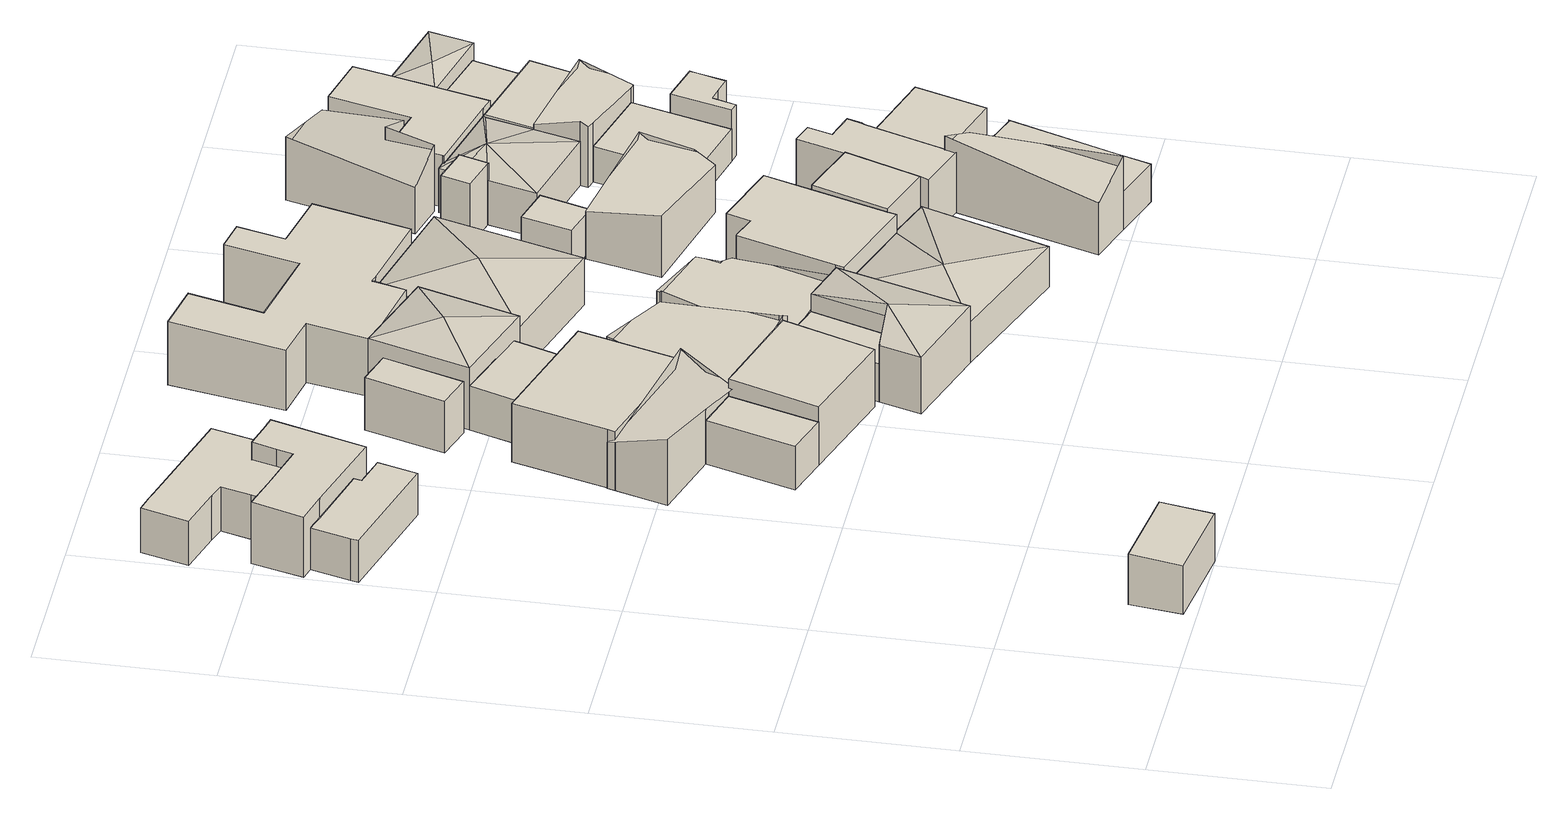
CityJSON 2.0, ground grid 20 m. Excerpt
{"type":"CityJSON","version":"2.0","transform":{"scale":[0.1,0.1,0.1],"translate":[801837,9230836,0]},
"CityObjects":{
"building1":{"type":"Building","attributes":{"Building Type":"Residential","Roof Shape":"shed","Roof Material":"Concrete Glazed Tile","Roof Material Code":1,"Roof Direction":"northwest","Building Height":6.09,"Roof Slope":19.3,"Footprint Area":66.29,"Solar PV Capacity Low":8.3,"Solar PV Capacity High":10.9,"Solar Annual Energy Low":11968,"Solar Annual Energy High":15773,"Suitable PV Area":49.55},"geometry":[{"type":"MultiSurface","lod":"2.2","boundaries":[[[0,1,2,3]],[[3,2,4,5]],[[2,1,6,4]],[[1,0,7,6]],[[0,3,5,7]],[[5,4,6,7]]]}]},
"building2":{"type":"Building","attributes":{"Building Type":"Residential","Roof Shape":"flat","Roof Material":"Concrete Glazed Tile","Roof Material Code":1,"Roof Direction":"northwest","Building Height":5.28,"Roof Slope":11.1,"Footprint Area":79,"Solar PV Capacity Low":9.89,"Solar PV Capacity High":12.99,"Solar Annual Energy Low":14262,"Solar Annual Energy High":18797,"Suitable PV Area":59.05},"geometry":[{"type":"MultiSurface","lod":"2.2","boundaries":[[[8,9,10,11,12,13,14,15]],[[15,14,16,17]],[[14,13,18,16]],[[13,12,19,18]],[[12,11,20,19]],[[11,10,21,20]],[[10,9,22,21]],[[9,8,23,22]],[[8,15,17,23]],[[17,16,18,19,20,21,22,23]]]}]},
"building3":{"type":"Building","attributes":{"Building Type":"Residential","Roof Shape":"shed","Roof Material":"Concrete Glazed Tile","Roof Material Code":1,"Roof Direction":"northwest","Building Height":7.51,"Roof Slope":14.7,"Footprint Area":117.93,"Solar PV Capacity Low":14.77,"Solar PV Capacity High":19.39,"Solar Annual Energy Low":21292,"Solar Annual Energy High":28062,"Suitable PV Area":88.16},"geometry":[{"type":"MultiSurface","lod":"2.2","boundaries":[[[24,25,26,27,28,29,30,31,32,33,34]],[[34,33,35,36]],[[33,32,37,35]],[[32,31,38,37]],[[31,30,39,38]],[[30,29,40,39]],[[29,28,41,40]],[[28,27,42,41]],[[27,26,43,42]],[[26,25,44,43]],[[25,24,45,44]],[[24,34,36,45]],[[36,35,37,38,39,40,41,42,43,44,45]]]}]},
"building4":{"type":"Building","attributes":{"Building Type":"Residential","Roof Shape":"flat","Roof Material":"Concrete Aluminum Tile","Roof Material Code":2,"Roof Direction":"northwest","Building Height":5.6,"Roof Slope":14.1,"Footprint Area":136.63,"Solar PV Capacity Low":17.11,"Solar PV Capacity High":22.47,"Solar Annual Energy Low":24668,"Solar Annual Energy High":32511,"Suitable PV Area":102.13},"geometry":[{"type":"MultiSurface","lod":"2.2","boundaries":[[[46,47,48,49,50,51,52,53,54,29,28,27,26,25]],[[25,26,55,56]],[[26,27,57,55]],[[27,28,58,57]],[[28,29,59,58]],[[29,54,60,59]],[[54,53,61,60]],[[53,52,62,61]],[[52,51,63,62]],[[51,50,64,63]],[[50,49,65,64]],[[49,48,66,65]],[[48,47,67,66]],[[47,46,68,67]],[[46,25,56,68]],[[56,55,57,58,59,60,61,62,63,64,65,66,67,68]]]}]},
"building5":{"type":"Building","attributes":{"Building Type":"Residential","Roof Shape":"flat","Roof Material":"Concrete Glazed Tile","Roof Material Code":1,"Roof Direction":"northwest","Building Height":5.5,"Roof Slope":14.1,"Footprint Area":57.59,"Solar PV Capacity Low":7.21,"Solar PV Capacity High":9.47,"Solar Annual Energy Low":10398,"Solar Annual Energy High":13703,"Suitable PV Area":43.05},"geometry":[{"type":"MultiSurface","lod":"2.2","boundaries":[[[69,70,71,72]],[[72,71,73,74]],[[71,70,75,73]],[[70,69,76,75]],[[69,72,74,76]],[[74,73,75,76]]]}]},
"building6":{"type":"Building","attributes":{"Building Type":"Residential","Roof Shape":"gable","Roof Material":"Concrete Glazed Tile","Roof Material Code":1,"Roof Direction":"northwest","Building Height":5.84,"Roof Slope":32.9,"Footprint Area":97.46,"Solar PV Capacity Low":12.2,"Solar PV Capacity High":16.03,"Solar Annual Energy Low":17596,"Solar Annual Energy High":23190,"Suitable PV Area":72.85},"geometry":[{"type":"MultiSurface","lod":"2.2","boundaries":[[[77,78,79,80,71,70,81,82]],[[82,81,83,84]],[[81,70,85,83]],[[70,71,86,85]],[[71,80,87,86]],[[80,79,88,87]],[[79,78,89,88]],[[78,77,90,89]],[[77,82,84,90]],[[83,85,86,87,88,89,90,84]]]}]},
"building7":{"type":"Building","attributes":{"Building Type":"Residential","Roof Shape":"flat","Roof Material":"Concrete Glazed Tile","Roof Material Code":1,"Roof Direction":"northwest","Building Height":7.39,"Roof Slope":10.7,"Footprint Area":192.18,"Solar PV Capacity Low":24.06,"Solar PV Capacity High":31.6,"Solar Annual Energy Low":34697,"Solar Annual Energy High":45727,"Suitable PV Area":143.65},"geometry":[{"type":"MultiSurface","lod":"2.2","boundaries":[[[91,78,77,82,92,93]],[[93,92,94,95]],[[92,82,96,94]],[[82,77,97,96]],[[77,78,98,97]],[[78,91,99,98]],[[91,93,95,99]],[[95,94,96,97,98,99]]]}]},
"building8":{"type":"Building","attributes":{"Building Type":"Residential","Roof Shape":"shed","Roof Material":"Concrete Glazed Tile","Roof Material Code":1,"Roof Direction":"northwest","Building Height":7.31,"Roof Slope":17.1,"Footprint Area":138.78,"Solar PV Capacity Low":17.38,"Solar PV Capacity High":22.82,"Solar Annual Energy Low":25056,"Solar Annual Energy High":33021,"Suitable PV Area":103.74},"geometry":[{"type":"MultiSurface","lod":"2.2","boundaries":[[[81,70,69,100,101]],[[101,100,102,103]],[[100,69,104,102]],[[69,70,105,104]],[[70,81,106,105]],[[81,101,103,106]],[[103,102,104,105,106]]]}]},
"building9":{"type":"Building","attributes":{"Building Type":"Residential","Roof Shape":"shed","Roof Material":"Concrete Glazed Tile","Roof Material Code":1,"Roof Direction":"northwest","Building Height":6.53,"Roof Slope":10,"Footprint Area":41.47,"Solar PV Capacity Low":5.19,"Solar PV Capacity High":6.82,"Solar Annual Energy Low":7488,"Solar Annual Energy High":9869,"Suitable PV Area":31},"geometry":[{"type":"MultiSurface","lod":"2.2","boundaries":[[[107,108,109,110]],[[110,109,111,112]],[[109,108,113,111]],[[108,107,114,113]],[[107,110,112,114]],[[112,111,113,114]]]}]},
"building10":{"type":"Building","attributes":{"Building Type":"Residential","Roof Shape":"shed","Roof Material":"Concrete Glazed Tile","Roof Material Code":1,"Roof Direction":"northwest","Building Height":5.39,"Roof Slope":16,"Footprint Area":56.3,"Solar PV Capacity Low":7.05,"Solar PV Capacity High":9.26,"Solar Annual Energy Low":10164,"Solar Annual Energy High":13395,"Suitable PV Area":42.08},"geometry":[{"type":"MultiSurface","lod":"2.2","boundaries":[[[115,116,117,118]],[[118,117,119,120]],[[117,116,121,119]],[[116,115,122,121]],[[115,118,120,122]],[[120,119,121,122]]]}]},
"building11":{"type":"Building","attributes":{"Building Type":"Residential","Roof Shape":"gable","Roof Material":"Concrete Glazed Tile","Roof Material Code":1,"Roof Direction":"northwest","Building Height":4.66,"Roof Slope":35,"Footprint Area":187.47,"Solar PV Capacity Low":23.47,"Solar PV Capacity High":30.83,"Solar Annual Energy Low":33847,"Solar Annual Energy High":44607,"Suitable PV Area":140.13},"geometry":[{"type":"MultiSurface","lod":"2.2","boundaries":[[[123,124,125,126,127,101,128]],[[128,101,129,130]],[[101,131,129]],[[101,127,132,131]],[[127,126,133,132]],[[126,125,134,133]],[[125,124,135,134]],[[124,123,136,135]],[[123,128,130,136]],[[130,129,131,132,133,134,135,136]]]}]},
"building12":{"type":"Building","attributes":{"Building Type":"Residential","Roof Shape":"shed","Roof Material":"Concrete Glazed Tile","Roof Material Code":1,"Roof Direction":"northwest","Building Height":4.78,"Roof Slope":17,"Footprint Area":59.28,"Solar PV Capacity Low":7.42,"Solar PV Capacity High":9.75,"Solar Annual Energy Low":10703,"Solar Annual Energy High":14106,"Suitable PV Area":44.32},"geometry":[{"type":"MultiSurface","lod":"2.2","boundaries":[[[128,137,138,139]],[[139,138,140,141]],[[138,137,142,140]],[[137,128,143,142]],[[128,139,141,143]],[[141,140,142,143]]]}]},
"building13":{"type":"Building","attributes":{"Building Type":"Residential","Roof Shape":"hip","Roof Material":"Concrete Glazed Tile","Roof Material Code":1,"Roof Direction":"northwest","Building Height":7.16,"Roof Slope":29.5,"Footprint Area":119.47,"Solar PV Capacity Low":14.96,"Solar PV Capacity High":19.65,"Solar Annual Energy Low":21569,"Solar Annual Energy High":28426,"Suitable PV Area":89.3},"geometry":[{"type":"MultiSurface","lod":"2.2","boundaries":[[[144,139,138,137,145,146]],[[146,145,147,148]],[[145,137,149,147]],[[137,138,150,149]],[[138,139,151,150]],[[139,144,152,151]],[[144,146,148,152]],[[148,147,153]],[[147,149,153]],[[149,150,153]],[[150,151,153]],[[151,152,153]],[[152,148,153]]]}]},
"building14":{"type":"Building","attributes":{"Building Type":"Residential","Roof Shape":"hip","Roof Material":"Concrete Glazed Tile","Roof Material Code":1,"Roof Direction":"northwest","Building Height":7.87,"Roof Slope":29.1,"Footprint Area":138.03,"Solar PV Capacity Low":17.28,"Solar PV Capacity High":22.7,"Solar Annual Energy Low":24921,"Solar Annual Energy High":32843,"Suitable PV Area":103.18},"geometry":[{"type":"MultiSurface","lod":"2.2","boundaries":[[[154,115,155,156]],[[156,155,157,158]],[[155,115,159,157]],[[115,154,160,159]],[[154,156,158,160]],[[158,157,161]],[[157,159,161]],[[159,160,161]],[[160,158,161]]]}]},
"building15":{"type":"Building","attributes":{"Building Type":"Residential","Roof Shape":"gable","Roof Material":"Concrete Glazed Tile","Roof Material Code":1,"Roof Direction":"northwest","Building Height":4.23,"Roof Slope":25.3,"Footprint Area":168.74,"Solar PV Capacity Low":21.13,"Solar PV Capacity High":27.75,"Solar Annual Energy Low":30465,"Solar Annual Energy High":40150,"Suitable PV Area":126.13},"geometry":[{"type":"MultiSurface","lod":"2.2","boundaries":[[[125,124,123,128,162,163,164,165,166,167,168]],[[168,167,169,170]],[[167,166,171,169]],[[166,165,172,171]],[[165,164,173,172]],[[164,163,174,173]],[[163,162,175,174]],[[162,128,176,175]],[[128,123,177,176]],[[123,124,178,177]],[[124,125,179,178]],[[125,168,170,179]],[[170,169,171,172,173,174,175,176,177,178,179]]]}]},
"building16":{"type":"Building","attributes":{"Building Type":"Residential","Roof Shape":"hip","Roof Material":"Concrete Glazed Tile","Roof Material Code":1,"Roof Direction":"northwest","Building Height":5.11,"Roof Slope":21.4,"Footprint Area":263.53,"Solar PV Capacity Low":33,"Solar PV Capacity High":43.34,"Solar Annual Energy Low":47578,"Solar Annual Energy High":62704,"Suitable PV Area":196.99},"geometry":[{"type":"MultiSurface","lod":"2.2","boundaries":[[[180,181,182,183,146,184]],[[184,146,185,186]],[[146,183,187,185]],[[183,182,188,187]],[[182,181,189,188]],[[181,180,190,189]],[[180,184,186,190]],[[186,185,191]],[[185,187,191]],[[187,188,191]],[[188,189,191]],[[189,190,191]],[[190,186,191]]]}]},
"building17":{"type":"Building","attributes":{"Building Type":"Residential","Roof Shape":"shed","Roof Material":"Concrete Glazed Tile","Roof Material Code":1,"Roof Direction":"northwest","Building Height":7.22,"Roof Slope":19.3,"Footprint Area":350.22,"Solar PV Capacity Low":43.85,"Solar PV Capacity High":57.59,"Solar Annual Energy Low":63229,"Solar Annual Energy High":83331,"Suitable PV Area":261.79},"geometry":[{"type":"MultiSurface","lod":"2.2","boundaries":[[[192,193,194,195,196,197,198,199,200,201,202,203,204,205,206]],[[206,205,207,208]],[[205,204,209,207]],[[204,203,210,209]],[[203,202,211,210]],[[202,201,212,211]],[[201,200,213,212]],[[200,199,214,213]],[[199,198,215,214]],[[198,197,216,215]],[[197,196,217,216]],[[196,195,218,217]],[[195,194,219,218]],[[194,193,220,219]],[[193,192,221,220]],[[192,206,208,221]],[[208,207,209,210,211,212,213,214,215,216,217,218,219,220,221]]]}]},
"building18":{"type":"Building","attributes":{"Building Type":"Residential","Roof Shape":"hip","Roof Material":"Concrete Glazed Tile","Roof Material Code":1,"Roof Direction":"northwest","Building Height":5.98,"Roof Slope":25.3,"Footprint Area":262.44,"Solar PV Capacity Low":32.86,"Solar PV Capacity High":43.16,"Solar Annual Energy Low":47382,"Solar Annual Energy High":62446,"Suitable PV Area":196.17},"geometry":[{"type":"MultiSurface","lod":"2.2","boundaries":[[[204,222,223,224]],[[224,223,225,226]],[[223,222,227,225]],[[222,204,228,227]],[[204,224,226,228]],[[226,225,229]],[[225,227,229]],[[227,228,229]],[[228,226,229]]]}]},
"building19":{"type":"Building","attributes":{"Building Type":"Residential","Roof Shape":"flat","Roof Material":"Concrete Glazed Tile","Roof Material Code":1,"Roof Direction":"northwest","Building Height":7.43,"Roof Slope":6.4,"Footprint Area":175.48,"Solar PV Capacity Low":21.97,"Solar PV Capacity High":28.86,"Solar Annual Energy Low":31682,"Solar Annual Energy High":41755,"Suitable PV Area":131.17},"geometry":[{"type":"MultiSurface","lod":"2.2","boundaries":[[[230,231,164,163,162,183,182,181,232,233,234]],[[234,233,235,236]],[[233,232,237,235]],[[232,181,238,237]],[[181,182,239,238]],[[182,183,240,239]],[[183,162,241,240]],[[162,163,242,241]],[[163,164,243,242]],[[164,231,244,243]],[[231,230,245,244]],[[230,234,236,245]],[[236,235,237,238,239,240,241,242,243,244,245]]]}]},
"building20":{"type":"Building","attributes":{"Building Type":"Residential","Roof Shape":"shed","Roof Material":"Concrete Glazed Tile","Roof Material Code":1,"Roof Direction":"northwest","Building Height":7.74,"Roof Slope":16.5,"Footprint Area":65.9,"Solar PV Capacity Low":8.25,"Solar PV Capacity High":10.84,"Solar Annual Energy Low":11898,"Solar Annual Energy High":15681,"Suitable PV Area":49.26},"geometry":[{"type":"MultiSurface","lod":"2.2","boundaries":[[[233,232,246,247]],[[247,246,248,249]],[[246,232,250,248]],[[232,233,251,250]],[[233,247,249,251]],[[249,248,250,251]]]}]},
"building21":{"type":"Building","attributes":{"Building Type":"Residential","Roof Shape":"shed","Roof Material":"Asbestos Sheet","Roof Material Code":4,"Roof Direction":"northwest","Building Height":5.14,"Roof Slope":18.2,"Footprint Area":27.39,"Solar PV Capacity Low":3.43,"Solar PV Capacity High":4.5,"Solar Annual Energy Low":4945,"Solar Annual Energy High":6518,"Suitable PV Area":20.48},"geometry":[{"type":"MultiSurface","lod":"2.2","boundaries":[[[252,253,254,255]],[[255,254,256,257]],[[254,253,258,256]],[[253,252,259,258]],[[252,255,257,259]],[[257,256,258,259]]]}]},
"building22":{"type":"Building","attributes":{"Building Type":"Residential","Roof Shape":"gable","Roof Material":"Concrete Glazed Tile","Roof Material Code":1,"Roof Direction":"northwest","Building Height":6.57,"Roof Slope":30.4,"Footprint Area":100.48,"Solar PV Capacity Low":12.58,"Solar PV Capacity High":16.52,"Solar Annual Energy Low":18141,"Solar Annual Energy High":23908,"Suitable PV Area":75.11},"geometry":[{"type":"MultiSurface","lod":"2.2","boundaries":[[[260,261,262,263]],[[263,262,264,265]],[[262,261,266,264]],[[261,260,267,266]],[[260,263,265,267]],[[265,264,266,267]]]}]},
"building23":{"type":"Building","attributes":{"Building Type":"Residential","Roof Shape":"gable","Roof Material":"Concrete Glazed Tile","Roof Material Code":1,"Roof Direction":"northwest","Building Height":5.96,"Roof Slope":31.8,"Footprint Area":122.34,"Solar PV Capacity Low":15.32,"Solar PV Capacity High":20.12,"Solar Annual Energy Low":22088,"Solar Annual Energy High":29110,"Suitable PV Area":91.45},"geometry":[{"type":"MultiSurface","lod":"2.2","boundaries":[[[268,269,270,271,272]],[[272,271,273,274]],[[271,270,275,273]],[[270,269,276,275]],[[269,268,277,276]],[[268,272,274,277]],[[274,273,275,276,277]]]}]},
"building24":{"type":"Building","attributes":{"Building Type":"Residential","Roof Shape":"shed","Roof Material":"Concrete Glazed Tile","Roof Material Code":1,"Roof Direction":"northwest","Building Height":7.62,"Roof Slope":12.3,"Footprint Area":86.15,"Solar PV Capacity Low":10.79,"Solar PV Capacity High":14.17,"Solar Annual Energy Low":15554,"Solar Annual Energy High":20499,"Suitable PV Area":64.4},"geometry":[{"type":"MultiSurface","lod":"2.2","boundaries":[[[278,279,280,281,247,246,282,283,284,285,286,287]],[[287,286,288,289]],[[286,285,290,288]],[[285,284,291,290]],[[284,283,292,291]],[[283,282,293,292]],[[282,246,248,293]],[[246,247,294,248]],[[247,281,295,294]],[[281,280,296,295]],[[280,279,297,296]],[[279,278,298,297]],[[278,287,289,298]],[[289,288,290,291,292,293,248,294,295,296,297,298]]]}]},
"building25":{"type":"Building","attributes":{"Building Type":"Residential","Roof Shape":"shed","Roof Material":"Concrete Glazed Tile","Roof Material Code":1,"Roof Direction":"northwest","Building Height":4.78,"Roof Slope":12.8,"Footprint Area":105.58,"Solar PV Capacity Low":13.22,"Solar PV Capacity High":17.36,"Solar Annual Energy Low":19063,"Solar Annual Energy High":25123,"Suitable PV Area":78.92},"geometry":[{"type":"MultiSurface","lod":"2.2","boundaries":[[[299,300,262,301,302,303]],[[303,302,304,305]],[[302,301,306,304]],[[301,262,307,306]],[[262,300,308,307]],[[300,299,309,308]],[[299,303,305,309]],[[305,304,306,307,308,309]]]}]},
"building26":{"type":"Building","attributes":{"Building Type":"Residential","Roof Shape":"shed","Roof Material":"Asbestos Sheet","Roof Material Code":4,"Roof Direction":"northwest","Building Height":7.74,"Roof Slope":14.8,"Footprint Area":16.07,"Solar PV Capacity Low":2.01,"Solar PV Capacity High":2.64,"Solar Annual Energy Low":2901,"Solar Annual Energy High":3823,"Suitable PV Area":12.01},"geometry":[{"type":"MultiSurface","lod":"2.2","boundaries":[[[310,311,312,313,314,315]],[[315,314,316,317]],[[314,313,318,316]],[[313,312,319,318]],[[312,311,320,319]],[[311,310,321,320]],[[310,315,317,321]],[[317,316,318,319,320,321]]]}]},
"building27":{"type":"Building","attributes":{"Building Type":"Residential","Roof Shape":"hip","Roof Material":"Concrete Glazed Tile","Roof Material Code":1,"Roof Direction":"northwest","Building Height":5.65,"Roof Slope":20.4,"Footprint Area":124.5,"Solar PV Capacity Low":15.59,"Solar PV Capacity High":20.47,"Solar Annual Energy Low":22477,"Solar Annual Energy High":29623,"Suitable PV Area":93.06},"geometry":[{"type":"MultiSurface","lod":"2.2","boundaries":[[[322,323,324,310,315,314,313,325,326,327,328,329,330]],[[330,329,331,332]],[[329,328,333,331]],[[328,327,334,333]],[[327,326,335,334]],[[326,325,336,335]],[[325,313,337,336]],[[313,314,338,337]],[[314,315,339,338]],[[315,310,340,339]],[[310,324,341,340]],[[324,323,342,341]],[[323,322,343,342]],[[322,330,332,343]],[[332,331,344]],[[331,333,344]],[[333,334,344]],[[334,335,344]],[[335,336,344]],[[336,337,344]],[[337,338,344]],[[338,339,344]],[[339,340,344]],[[340,341,344]],[[341,342,344]],[[342,343,344]],[[343,332,344]]]}]},
"building28":{"type":"Building","attributes":{"Building Type":"Residential","Roof Shape":"flat","Roof Material":"Concrete Glazed Tile","Roof Material Code":1,"Roof Direction":"northwest","Building Height":5.7,"Roof Slope":7.3,"Footprint Area":100.52,"Solar PV Capacity Low":12.59,"Solar PV Capacity High":16.53,"Solar Annual Energy Low":18148,"Solar Annual Energy High":23918,"Suitable PV Area":75.14},"geometry":[{"type":"MultiSurface","lod":"2.2","boundaries":[[[285,284,345,346]],[[346,345,347,348]],[[345,284,349,347]],[[284,285,350,349]],[[285,346,348,350]],[[348,347,349,350]]]}]},
"building29":{"type":"Building","attributes":{"Building Type":"Residential","Roof Shape":"gable","Roof Material":"Concrete Glazed Tile","Roof Material Code":1,"Roof Direction":"northwest","Building Height":5.93,"Roof Slope":30.6,"Footprint Area":115.46,"Solar PV Capacity Low":14.46,"Solar PV Capacity High":18.99,"Solar Annual Energy Low":20846,"Solar Annual Energy High":27474,"Suitable PV Area":86.31},"geometry":[{"type":"MultiSurface","lod":"2.2","boundaries":[[[351,352,353,354,355,356]],[[356,355,357,358]],[[355,354,359,357]],[[354,353,360,359]],[[353,352,361,360]],[[352,351,362,361]],[[351,356,358,362]],[[358,357,359,360,361,362]]]}]},
"building30":{"type":"Building","attributes":{"Building Type":"Residential","Roof Shape":"shed","Roof Material":"Concrete Glazed Tile","Roof Material Code":1,"Roof Direction":"northwest","Building Height":4.12,"Roof Slope":17.1,"Footprint Area":112.87,"Solar PV Capacity Low":14.13,"Solar PV Capacity High":18.56,"Solar Annual Energy Low":20377,"Solar Annual Energy High":26856,"Suitable PV Area":84.37},"geometry":[{"type":"MultiSurface","lod":"2.2","boundaries":[[[272,271,363,364,365]],[[365,364,366,367]],[[364,363,368,366]],[[363,271,369,368]],[[271,272,370,369]],[[272,365,367,370]],[[367,366,368,369,370]]]}]},
"building31":{"type":"Building","attributes":{"Building Type":"Residential","Roof Shape":"gable","Roof Material":"Concrete Glazed Tile","Roof Material Code":1,"Roof Direction":"northwest","Building Height":6.24,"Roof Slope":29.4,"Footprint Area":72.24,"Solar PV Capacity Low":9.04,"Solar PV Capacity High":11.88,"Solar Annual Energy Low":13042,"Solar Annual Energy High":17188,"Suitable PV Area":54},"geometry":[{"type":"MultiSurface","lod":"2.2","boundaries":[[[326,371,365,364,372,373,327]],[[327,373,374,375]],[[373,372,376,374]],[[372,364,377,376]],[[364,365,378,377]],[[365,371,379,378]],[[371,326,380,379]],[[326,327,375,380]],[[375,374,376,377,378,379,380]]]}]},
"building32":{"type":"Building","attributes":{"Building Type":"Residential","Roof Shape":"flat","Roof Material":"Concrete Glazed Tile","Roof Material Code":1,"Roof Direction":"northwest","Building Height":6.5,"Roof Slope":11.6,"Footprint Area":135.3,"Solar PV Capacity Low":16.94,"Solar PV Capacity High":22.25,"Solar Annual Energy Low":24427,"Solar Annual Energy High":32193,"Suitable PV Area":101.13},"geometry":[{"type":"MultiSurface","lod":"2.2","boundaries":[[[381,382,383,384,385,386,387,388,323,322,330,389]],[[389,330,390,391]],[[330,322,392,390]],[[322,323,393,392]],[[323,388,394,393]],[[388,387,395,394]],[[387,386,396,395]],[[386,385,397,396]],[[385,384,398,397]],[[384,383,399,398]],[[383,382,400,399]],[[382,381,401,400]],[[381,389,391,401]],[[391,390,392,393,394,395,396,397,398,399,400,401]]]}]},
"building33":{"type":"Building","attributes":{"Building Type":"Residential","Roof Shape":"shed","Roof Material":"Concrete Glazed Tile","Roof Material Code":1,"Roof Direction":"northwest","Building Height":6.44,"Roof Slope":11.6,"Footprint Area":24.84,"Solar PV Capacity Low":3.11,"Solar PV Capacity High":4.08,"Solar Annual Energy Low":4484,"Solar Annual Energy High":5910,"Suitable PV Area":18.57},"geometry":[{"type":"MultiSurface","lod":"2.2","boundaries":[[[402,403,404,405,406,407,363,408]],[[408,363,409,410]],[[363,407,411,409]],[[407,406,412,411]],[[406,405,413,412]],[[405,404,414,413]],[[404,403,415,414]],[[403,402,416,415]],[[402,408,410,416]],[[410,409,411,412,413,414,415,416]]]}]},
"building34":{"type":"Building","attributes":{"Building Type":"Residential","Roof Shape":"shed","Roof Material":"Concrete Glazed Tile","Roof Material Code":1,"Roof Direction":"northwest","Building Height":5.75,"Roof Slope":12.2,"Footprint Area":65.83,"Solar PV Capacity Low":8.24,"Solar PV Capacity High":10.83,"Solar Annual Energy Low":11885,"Solar Annual Energy High":15663,"Suitable PV Area":49.21},"geometry":[{"type":"MultiSurface","lod":"2.2","boundaries":[[[329,328,327,373,417]],[[417,373,418,419]],[[373,327,420,418]],[[327,328,421,420]],[[328,329,422,421]],[[329,417,419,422]],[[419,418,420,421,422]]]}]},
"building35":{"type":"Building","attributes":{"Building Type":"Residential","Roof Shape":"shed","Roof Material":"Concrete Glazed Tile","Roof Material Code":1,"Roof Direction":"northwest","Building Height":4.23,"Roof Slope":15.5,"Footprint Area":55.94,"Solar PV Capacity Low":7,"Solar PV Capacity High":9.2,"Solar Annual Energy Low":10100,"Solar Annual Energy High":13311,"Suitable PV Area":41.82},"geometry":[{"type":"MultiSurface","lod":"2.2","boundaries":[[[381,423,424,383]],[[383,424,425,426]],[[424,423,427,425]],[[423,381,428,427]],[[381,383,426,428]],[[425,427,428,426]]]}]},
"building36":{"type":"Building","attributes":{"Building Type":"Residential","Roof Shape":"hip","Roof Material":"Concrete Glazed Tile","Roof Material Code":1,"Roof Direction":"northwest","Building Height":6.13,"Roof Slope":20.7,"Footprint Area":52.45,"Solar PV Capacity Low":6.57,"Solar PV Capacity High":8.63,"Solar Annual Energy Low":9470,"Solar Annual Energy High":12481,"Suitable PV Area":39.21},"geometry":[{"type":"MultiSurface","lod":"2.2","boundaries":[[[384,382,429,430]],[[430,429,431,432]],[[429,382,433,431]],[[382,384,434,433]],[[384,430,432,434]],[[432,431,435]],[[431,433,435]],[[433,434,435]],[[434,432,435]]]}]}
},
"vertices":[
[103,15,0],[209,1,0],[217,62,0],[111,76,0],[217,62,63],[111,76,64],[209,1,61],[103,15,61],
[120,903,0],[122,912,0],[43,933,0],[20,940,0],[7,894,0],[5,885,0],[144,847,0],[157,893,0],[144,847,53],[157,893,53],[5,885,53],[7,894,53],[20,940,53],[43,933,53],[122,912,53],[120,903,53],
[169,1015,0],[168,1015,0],[134,1024,0],[126,996,0],[121,977,0],[60,993,0],[20,1004,0],[4,944,0],[43,934,0],[151,904,0],[180,1012,0],[151,904,75],[180,1012,78],[43,934,76],[4,944,76],[20,1004,78],[60,993,77],[121,977,77],[126,996,77],[134,1024,78],[168,1015,78],[169,1015,78],
[185,1077,0],[71,1109,0],[50,1115,0],[40,1118,0],[20,1123,0],[4,1068,0],[57,1053,0],[76,1047,0],[66,1012,0],[134,1024,56],[168,1015,56],[126,996,56],[121,977,56],[60,993,56],[66,1012,56],[76,1047,56],[57,1053,56],[4,1068,56],[20,1123,56],[40,1118,56],[50,1115,56],[71,1109,56],[185,1077,56],
[315,447,0],[347,550,0],[296,565,0],[264,463,0],[296,565,55],[264,463,55],[347,550,55],[315,447,55],
[229,650,0],[232,659,0],[231,659,0],[210,590,0],[359,546,0],[377,607,0],[359,546,58],[377,607,89],[347,550,60],[296,565,69],[210,590,84],[231,659,58],[232,659,59],[229,650,64],
[263,768,0],[379,606,0],[413,724,0],[379,606,74],[413,724,74],[377,607,74],[229,650,74],[232,659,74],[263,768,74],
[437,409,0],[470,514,0],[437,409,73],[470,514,76],[315,447,74],[347,550,77],[359,546,77],
[337,920,0],[295,932,0],[267,841,0],[309,828,0],[267,841,65],[309,828,65],[295,932,67],[337,920,66],
[315,823,0],[298,770,0],[394,740,0],[411,793,0],[394,740,54],[411,793,55],[298,770,55],[315,823,56],
[483,521,0],[525,655,0],[523,656,0],[407,692,0],[361,548,0],[480,511,0],[470,514,82],[480,511,75],[470,514,81],[361,548,47],[407,692,75],[523,656,48],[525,655,47],[483,521,73],
[447,406,0],[498,390,0],[531,495,0],[498,390,48],[531,495,50],[447,406,48],[480,511,50],
[586,478,0],[432,358,0],[539,325,0],[432,358,72],[539,325,72],[447,406,72],[498,390,72],[531,495,72],[586,478,72],[506,408,86],
[351,939,0],[423,789,0],[459,905,0],[423,789,79],[459,905,79],[315,823,79],[351,939,79],[387,864,92],
[588,479,0],[625,593,0],[627,593,0],[629,598,0],[604,606,0],[612,634,0],[524,660,0],[612,634,50],[524,660,61],[604,606,53],[629,598,42],[627,593,43],[625,593,44],[588,479,60],[480,511,42],[483,521,44],[525,655,61],[523,656,60],
[750,416,0],[696,435,0],[695,433,0],[585,469,0],[698,269,0],[539,325,51],[698,269,51],[585,469,51],[695,433,51],[696,435,51],[750,416,51],[620,369,67],
[527,1060,0],[538,1115,0],[502,1122,0],[485,1037,0],[383,1057,0],[401,1142,0],[343,1153,0],[317,1021,0],[374,1010,0],[359,937,0],[461,918,0],[469,956,0],[478,954,0],[576,934,0],[599,1045,0],[576,934,73],[599,1045,77],[478,954,73],[469,956,74],[461,918,72],[359,937,73],[374,1010,75],[317,1021,76],[343,1153,80],[401,1142,80],[383,1057,77],[485,1037,76],[502,1122,79],[538,1115,79],[527,1060,77],
[430,790,0],[574,747,0],[624,918,0],[574,747,60],[624,918,60],[430,790,60],[478,954,60],[527,852,78],
[664,611,0],[655,583,0],[698,443,0],[726,530,0],[744,585,0],[726,530,74],[744,585,74],[698,443,74],[696,435,74],[695,433,74],[585,469,74],[588,479,74],[625,593,74],[627,593,74],[655,583,74],[664,611,74],
[767,421,0],[795,507,0],[767,421,77],[795,507,80],[698,443,78],[726,530,80],
[650,829,0],[635,772,0],[680,760,0],[695,817,0],[680,760,51],[695,817,53],[635,772,52],[650,829,53],
[825,405,0],[768,229,0],[820,212,0],[877,388,0],[820,212,93],[877,388,66],[768,229,66],[825,405,93],
[662,762,0],[641,676,0],[775,643,0],[781,667,0],[796,729,0],[781,667,73],[796,729,78],[775,643,60],[641,676,78],[662,762,60],
[859,518,0],[829,527,0],[837,555,0],[813,563,0],[764,411,0],[821,392,0],[829,415,0],[855,497,0],[857,501,0],[862,517,0],[857,501,78],[862,517,78],[855,497,77],[829,415,76],[821,392,76],[764,411,76],[795,507,78],[813,563,78],[837,555,78],[829,527,78],[859,518,78],
[931,355,0],[873,375,0],[879,193,0],[892,234,0],[932,356,0],[892,234,48],[932,356,50],[879,193,48],[820,212,48],[873,375,50],[931,355,50],
[716,909,0],[674,920,0],[665,887,0],[708,876,0],[710,875,0],[719,909,0],[710,875,77],[719,909,78],[708,876,77],[665,887,78],[674,920,79],[716,909,78],
[732,927,0],[733,929,0],[722,931,0],[693,820,0],[800,793,0],[814,846,0],[828,902,0],[830,901,0],[830,903,0],[830,901,56],[830,903,56],[828,902,56],[814,846,56],[800,793,56],[693,820,56],[708,876,56],[710,875,56],[719,909,56],[716,909,56],[722,931,56],[733,929,56],[732,927,56],[762,887,67],
[940,381,0],[966,463,0],[940,381,57],[966,463,57],[829,415,57],[855,497,57],
[738,992,0],[782,980,0],[806,1072,0],[716,1095,0],[677,948,0],[723,936,0],[677,948,59],[723,936,84],[716,1095,80],[806,1072,59],[782,980,72],[738,992,91],
[875,644,0],[902,757,0],[809,781,0],[902,757,44],[809,781,45],[875,644,41],[781,667,42],[796,729,44],
[798,784,0],[908,756,0],[924,817,0],[924,817,77],[814,846,62],[908,756,62],[902,757,63],[809,781,75],[798,784,77],[800,793,81],
[847,901,0],[862,961,0],[862,960,0],[875,1012,0],[885,1054,0],[823,1069,0],[800,975,0],[747,988,0],[847,899,0],[830,903,65],[847,899,65],[732,927,65],[733,929,65],[747,988,65],[800,975,65],[823,1069,65],[885,1054,65],[875,1012,65],[862,960,65],[862,961,65],[847,901,65],
[894,668,0],[910,665,0],[930,660,0],[939,694,0],[940,701,0],[892,713,0],[887,641,0],[875,644,65],[887,641,64],[892,713,66],[940,701,66],[939,694,65],[930,660,65],[910,665,65],[894,668,65],
[939,873,0],[924,817,58],[939,873,59],[814,846,58],[828,902,59],[830,901,59],
[936,878,0],[951,937,0],[951,937,44],[862,960,45],[936,878,42],[847,901,43],
[959,937,0],[972,988,0],[959,937,61],[972,988,61],[862,961,61],[875,1012,61],[906,972,67]
]}
